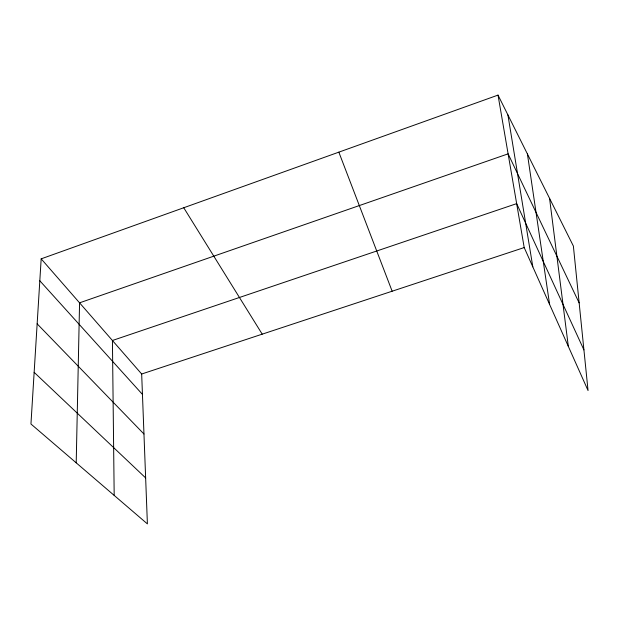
<?xml version="1.0" encoding="UTF-8"?>
<svg xmlns="http://www.w3.org/2000/svg" width="619" height="619" viewBox="0 0 619 619"><rect width="100%" height="100%" fill="white"/><g stroke="black" fill="none" stroke-linecap="round" stroke-linejoin="round"><path stroke-width="0.93" d="M76.207 462.826L79.565 302.83L508.114 153.845L579.144 302.877M41.171 258.843L30.95 424.007L147.399 523.898L141.674 374.008L41.171 258.843L498.024 95.102L573.38 246.06L588.05 390.55L524.2 247.561L498.024 95.102M141.674 374.008L524.2 247.561M34.146 372.336L145.643 477.914M37.148 323.838L143.964 434.004M39.817 280.778L142.455 394.411M183.742 207.744L262.216 334.159M583.918 349.897L516.664 203.628L112.426 340.489L114.182 495.401M338.841 152.15L392.144 291.209M507.905 114.894L532.82 266.859M527.411 153.969L549.61 304.455M549.564 198.351L568.327 346.377"/></g></svg>
